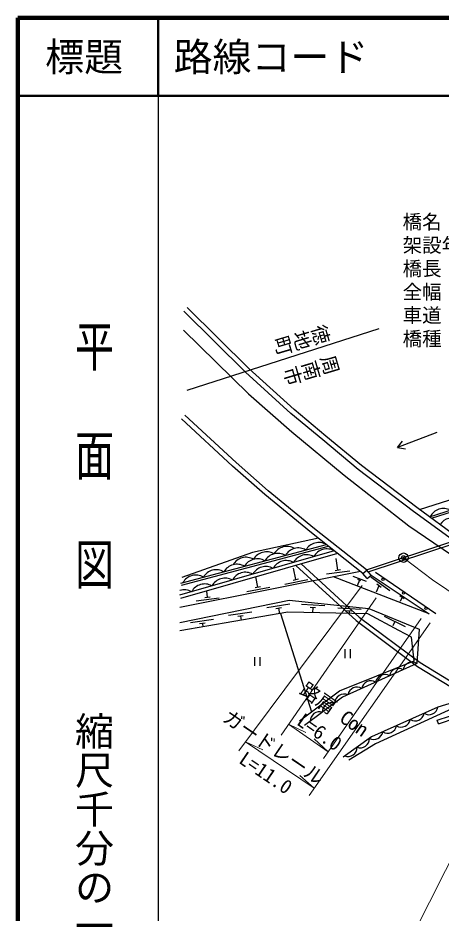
# Model space of a CAD drawing. Units: millimetres at full size, sheet at 1:1000; details may follow other scales. Extents: x 40000 to 680000, y 20000 to 380000.
# Drawn here: x 40000 to 94337, y 265152 to 380000 of the extents above; entities that cross this region are included whole.
import ezdxf
from ezdxf.enums import TextEntityAlignment as Align

# ---------------------------------------------------------------- set-up
doc = ezdxf.new("R2010")
doc.units = ezdxf.units.MM
doc.header["$LTSCALE"] = 1000
doc.header["$PDMODE"] = 32
doc.header["$PDSIZE"] = 500
doc.linetypes.add('CHAIN', pattern=[18.5, 12, -1.5, 3.5, -1.5])
for name, color, linetype, lineweight in [('M-BGD', 7, 'Continuous', 25), ('M-BMK', 2, 'CHAIN', 13), ('M-BMK-ROW', 30, 'Continuous', 25), ('M-BMK-SRVR', 3, 'Continuous', 25), ('M-STR-HTXT', 7, 'Continuous', 13), ('M-STR-STR1', 1, 'Continuous', 25), ('M-TTL', 2, 'Continuous', 140), ('M-TTL-BAND', 7, 'Continuous', 25), ('M-TTL-LINE', 7, 'Continuous', 50)]:
    doc.layers.add(name, color=color, linetype=linetype, lineweight=lineweight)
for name, color, linetype in [('M-BMK-HTXT', 7, 'Continuous'), ('M-OTRS', 6, 'Continuous'), ('M-TTL-TXT', 7, 'Continuous')]:
    doc.layers.add(name, color=color, linetype=linetype)
doc.styles.add('@ＭＳ ゴシック', font='')
doc.styles.add('ＭＳ ゴシック', font='')
doc.styles.get('@ＭＳ ゴシック').set_extended_font_data('@MS Gothic')
doc.styles.get('ＭＳ ゴシック').set_extended_font_data('MS Gothic')

msp = doc.modelspace()

# ---------------------------------------------------------------- linework, layer by layer
at = {"layer": 'M-BGD'}
for p, q in [((88755, 324891), (89754, 324734)), ((92861, 315979), (116234, 323571)), ((93085, 315814), (116304, 323356)), ((60940, 307485), (79604, 312430)), ((80618, 311630), (60757, 305939)), ((81052, 311287), (60880, 305508)), ((61008, 307230), (79864, 312225)), ((81083, 309168), (80878, 310654)), ((83968, 308985), (60793, 304379)), ((75680, 307949), (75388, 309420)), ((79638, 308667), (82610, 309075)), ((80736, 309121), (81430, 309216)), ((70799, 306979), (70541, 308276)), ((74267, 307362), (77210, 307947)), ((75337, 307881), (76023, 308017)), ((92823, 303528), (80524, 308300)), ((84748, 307713), (83059, 308336)), ((83841, 307856), (83569, 307119)), ((84038, 307783), (83644, 307929)), ((87745, 306501), (85319, 308265)), ((85353, 308491), (92823, 303528)), ((93661, 303566), (85895, 308835)), ((69386, 306392), (72328, 306977)), ((70455, 306911), (71142, 307047)), ((86356, 307140), (85988, 306331)), ((86639, 306934), (86073, 307346)), ((62882, 305212), (65860, 305579)), ((63987, 305650), (64681, 305736)), ((64334, 305693), (64238, 306470)), ((89613, 305462), (89047, 305874)), ((89330, 305668), (89065, 305113)), ((74919, 304769), (71950, 304336)), ((79391, 304561), (76396, 304747)), ((78224, 304333), (77526, 304376)), ((77875, 304354), (77833, 303678)), ((70015, 303764), (67047, 303331)), ((68921, 303301), (68228, 303200)), ((68574, 303251), (68653, 302713)), ((73824, 304306), (73131, 304205)), ((73478, 304256), (73579, 303560)), ((73697, 303580), (77688, 290966)), ((84058, 304105), (81063, 304292)), ((82891, 303877), (82193, 303921)), ((82542, 303899), (82522, 303583)), ((65125, 302826), (62156, 302393)), ((64030, 302363), (63338, 302262)), ((63684, 302313), (63749, 301870)), ((89751, 301889), (87049, 303194)), ((88400, 302541), (88132, 301986)), ((81992, 298991), (81992, 297873)), ((82659, 298991), (82659, 297873)), ((70388, 297982), (70388, 296864)), ((71054, 297982), (71054, 296864)), ((93994, 289453), (93851, 289887))]:
    msp.add_line(p, q, dxfattribs=at)
for points in [[(61262, 339925), (69607, 331784), (75166, 326908), (81899, 321320), (90176, 314850), (97803, 309676), (104182, 305754)], [(93786, 326829), (88755, 324891), (89391, 325677)], [(91554, 316936), (107831, 322097), (114865, 324316)], [(78588, 313233), (70115, 311403), (61044, 308189)], [(75693, 309752), (83426, 302677), (91321, 296802), (97871, 292805), (102051, 290531), (113027, 284700), (117847, 282375)], [(76362, 309944), (83804, 303135), (91653, 297294), (98167, 293319), (102332, 291053), (113296, 285230), (118105, 282909), (137521, 274104), (146444, 270802)], [(60800, 302443), (74827, 305316), (85060, 304242), (91512, 301562), (91234, 297184), (81695, 292864), (76818, 289200)], [(88893, 301416), (84921, 303534), (74647, 303743), (60796, 301362)], [(76164, 289829), (81290, 293654), (90862, 297522), (90522, 300552), (88893, 301416)], [(140812, 271978), (141418, 273445), (141399, 274608), (141257, 275387), (140637, 276501), (139596, 277416), (138765, 277796), (127398, 282978), (107947, 293247), (106442, 294192), (101387, 293291), (97287, 292577), (93927, 291576), (85411, 287753), (81763, 285161)], [(101387, 293291), (103180, 291677), (102905, 291434), (101117, 292460), (97392, 292132), (85926, 286876), (82500, 284788)], [(93851, 289887), (98596, 291457), (108760, 285355)], [(93994, 289453), (98540, 290957), (108525, 284964)]]:
    msp.add_lwpolyline(points, dxfattribs=at)
for centre in [(86895, 307975), (89509, 306202), (92409, 304234)]:
    msp.add_circle(centre, 150, dxfattribs=at)
for centre, radius, start, end in [((94648, 315140), 1917, 62.76128, 153.22834), ((95805, 313937), 1917, 63.2022, 146.572), ((78635, 310777), 1917, 59.60446, 150.07152), ((71912, 309582), 1917, 59.60446, 150.07152), ((73373, 309383), 1917, 59.60446, 150.07152), ((74543, 310279), 1917, 59.60446, 150.07152), ((76004, 310080), 1917, 59.60446, 150.07152), ((79681, 309958), 1917, 60.75419, 151.22124), ((69281, 308885), 1917, 59.60446, 150.07152), ((70742, 308686), 1917, 59.60446, 150.07152), ((74448, 308458), 1917, 60.75419, 151.22124), ((77065, 309208), 1917, 60.75419, 151.22124), ((65480, 307292), 1917, 59.60446, 150.07152), ((68111, 307989), 1917, 59.60446, 150.07152), ((71832, 307709), 1917, 60.75419, 151.22124), ((62849, 306595), 1917, 59.60446, 150.07152), ((66599, 306209), 1917, 60.75419, 151.22124), ((69215, 306959), 1917, 60.75419, 151.22124), ((63982, 305460), 1917, 60.75419, 151.22124), ((61366, 304710), 1917, 60.75419, 107.25208), ((88851, 295382), 1173, 58.46976, 170.25416), ((90621, 296183), 1173, 58.46976, 170.25416), ((87081, 294580), 1173, 58.46976, 170.25416), ((83541, 292977), 1173, 58.46976, 170.25416), ((85311, 293779), 1173, 58.46976, 170.25416), ((81932, 291972), 1286, 69.43295, 175.21092), ((80270, 290970), 1173, 71.02758, 182.81198), ((78716, 289803), 1173, 71.02758, 182.81198), ((90999, 290983), 1173, 238.28136, 350.06576), ((92772, 291779), 1173, 238.28136, 350.06576), ((89226, 290187), 1173, 238.28136, 350.06576), ((85681, 288596), 1173, 242.26381, 350.06576), ((87454, 289392), 1173, 238.28136, 350.06576), ((83962, 287531), 1173, 249.51184, 1.29624), ((82378, 286405), 1173, 249.51184, 1.29624)]:
    msp.add_arc(centre, radius, start, end, dxfattribs=at)
at = {"layer": 'M-BMK'}
msp.add_lwpolyline([(89517, 310751), (93217, 307891), (103667, 300889), (112022, 295842), (122425, 290078), (134339, 284127), (144288, 279675), (152472, 276492), (161079, 273372), (172120, 269863), (179486, 267556), (189640, 265088), (201560, 262651), (209950, 261190), (216994, 260321), (223954, 259615), (231352, 258918), (244080, 258407), (257064, 258425), (274968, 259550)], dxfattribs=at)
at = {"layer": 'M-BMK-ROW'}
msp.add_line((86327, 340096), (61697, 332211), dxfattribs=at)
at = {"layer": 'M-BMK-SRVR'}
msp.add_circle((89517, 310751), 600, dxfattribs=at)
at = {"layer": 'M-OTRS'}
msp.add_point((89517, 310751), dxfattribs=at)
msp.add_point((89517, 310751), dxfattribs=at)
at = {"layer": 'M-STR-HTXT'}
for p, q in [((84186, 307175), (68387, 285983)), ((73781, 287971), (86013, 305610)), ((77378, 280236), (92935, 302401)), ((91763, 302936), (79233, 285006)), ((74761, 289384), (79821, 285848)), ((74761, 289384), (76969, 288310)), ((69239, 287125), (78025, 281158)), ((69239, 287125), (71461, 286080)), ((79821, 285848), (78024, 287521)), ((102322, 285387), (90267, 261463)), ((78025, 281158), (76206, 282807))]:
    msp.add_line(p, q, dxfattribs=at)
at = {"layer": 'M-STR-STR1'}
for p, q in [((84755, 309189), (95950, 312905)), ((84979, 308927), (96265, 312673)), ((84304, 308719), (84807, 309128)), ((84861, 308069), (85353, 308491))]:
    msp.add_line(p, q, dxfattribs=at)
for points in [[(96898, 312151), (96255, 312681), (90813, 316676), (83696, 322077), (79142, 325854), (75044, 329253), (69216, 334560), (61290, 342394)], [(97311, 312651), (96589, 313247), (91200, 317195), (84099, 322584), (79555, 326353), (75469, 329742), (69662, 335030), (61746, 342855)], [(84861, 308069), (84304, 308719), (77679, 313951), (71711, 318834), (67569, 322469), (61008, 328558)], [(85353, 308491), (84755, 309189), (78085, 314456), (72130, 319328), (68004, 322950), (61449, 329033)]]:
    msp.add_lwpolyline(points, dxfattribs=at)
at = {"layer": 'M-TTL'}
for p, q in [((40000, 380000), (40000, 20000)), ((680000, 380000), (40000, 380000))]:
    msp.add_line(p, q, dxfattribs=at)
at = {"layer": 'M-TTL-BAND'}
msp.add_line((58000, 370000), (58000, 20000), dxfattribs=at)
at = {"layer": 'M-TTL-LINE'}
for p, q in [((58000, 380000), (58000, 370000)), ((40000, 370000), (680000, 370000))]:
    msp.add_line(p, q, dxfattribs=at)

# ---------------------------------------------------------------- texts
at = {"layer": 'M-BMK-HTXT', "style": '@ＭＳ ゴシック'}
for s, p in [('徳地町', (79665, 341156)), ('周南市', (80862, 337278))]:
    msp.add_text(s, height=1833, rotation=196.591, dxfattribs=at).set_placement(p, align=Align.BOTTOM_LEFT)
at = {"layer": 'M-STR-HTXT', "style": 'ＭＳ ゴシック'}
for s, p in [('橋名', (89399, 352373)), ('架設年月', (89399, 349373)), ('橋長', (89399, 346373)), ('全幅', (89399, 343373)), ('車道', (89399, 340373)), ('橋種', (89399, 337373))]:
    msp.add_text(s, height=1833, dxfattribs=at).set_placement(p, align=Align.BOTTOM_LEFT)
for s, rotation, p in [('路肩 Con', 325.052, (75706, 292953)), ('ガードレール', 325.818, (65849, 289427)), ('L=6.0', 325.052, (75353, 288970)), ('L=11.0', 325.818, (67926, 284041))]:
    msp.add_text(s, height=1833, rotation=rotation, dxfattribs=at).set_placement(p, align=Align.BOTTOM_LEFT)
at = {"layer": 'M-TTL-BAND', "style": '@ＭＳ ゴシック', "width": 1.4}
msp.add_text('平  面  図', height=3666, rotation=270, dxfattribs=at).set_placement((49777, 306475), align=Align.MIDDLE_RIGHT)
at = {"layer": 'M-TTL-BAND', "style": '@ＭＳ ゴシック'}
msp.add_text('縮尺千分の一', height=3666, rotation=270, dxfattribs=at).set_placement((49777, 261030), align=Align.MIDDLE_RIGHT)
at = {"layer": 'M-TTL-TXT', "style": 'ＭＳ ゴシック'}
msp.add_text('標題', height=3666, dxfattribs=at).set_placement((48500, 375000), align=Align.MIDDLE_CENTER)
msp.add_text('路線コード', height=3666, dxfattribs=at).set_placement((60000, 375000), align=Align.MIDDLE_LEFT)

doc.saveas('drawing.dxf')
